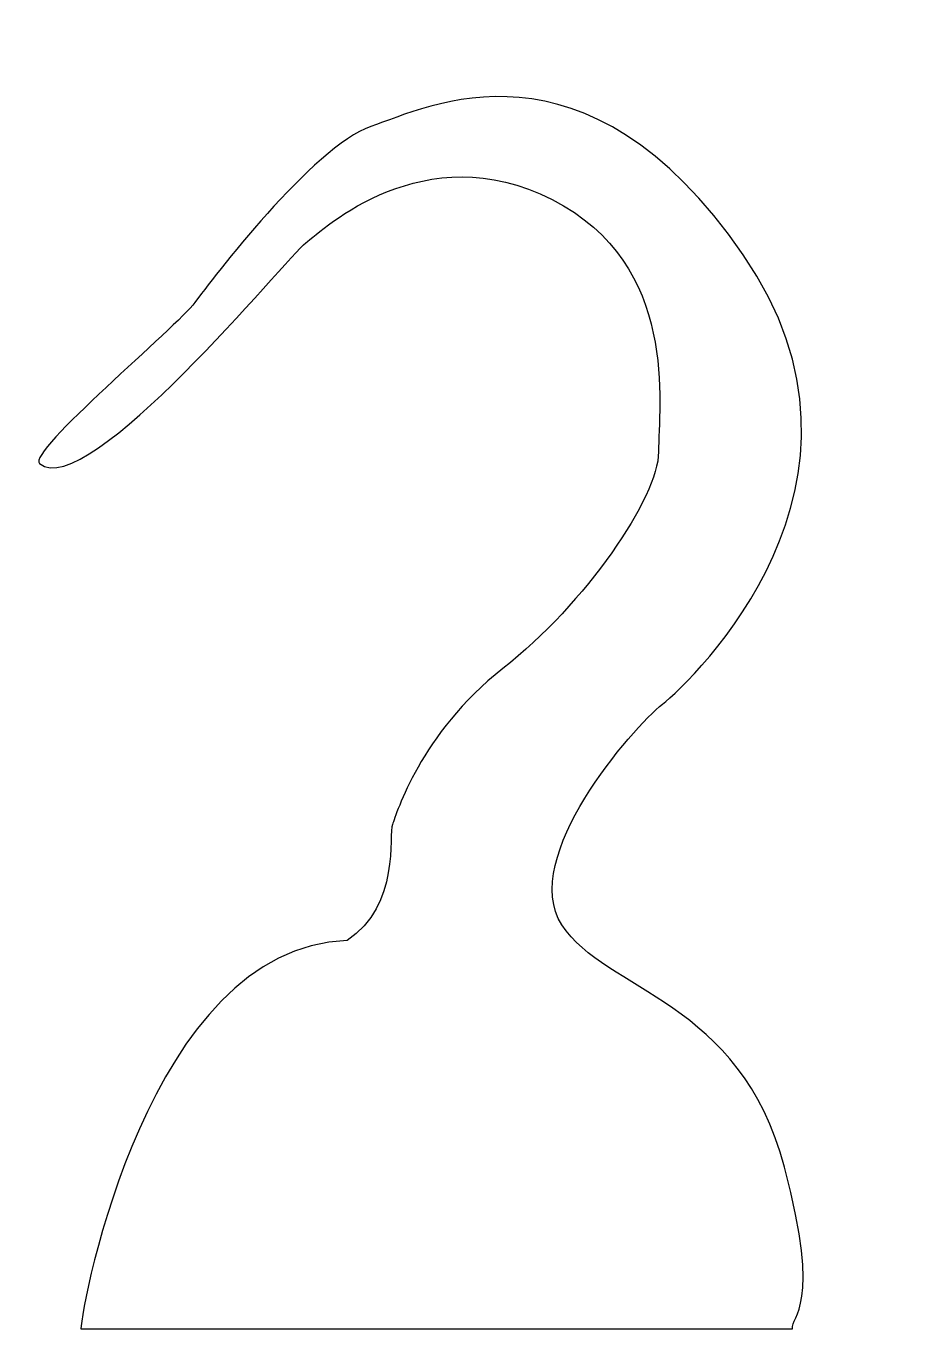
# Model space of a CAD drawing. Header units: centimetres. Extents: x -6.3 to 7.6, y -9.8 to 10.9.
import ezdxf

# ---------------------------------------------------------------- set-up
doc = ezdxf.new("R2010")
doc.units = ezdxf.units.CM
doc.header["$MEASUREMENT"] = 0
doc.layers.add('Camada 1', color=7, linetype='Continuous')

msp = doc.modelspace()

# ---------------------------------------------------------------- linework, layer by layer
at = {"layer": 'Camada 1'}
msp.add_open_spline([(-6.06835, 3.96481), (-6.28388, 4.14444), (-3.85649, 6.1649), (-3.59741, 6.52759), (-3.59741, 6.52759), (-3.34219, 6.88488), (-1.70828, 9.01496), (-0.79862, 9.32863), (-0.79862, 9.32863), (0.11102, 9.64229), (2.62043, 10.92835), (5.12979, 7.28972), (5.12979, 7.28972), (7.6392, 3.65112), (4.31426, 0.51438), (3.84376, 0.13795), (3.84376, 0.13795), (3.37326, -0.23848), (1.55392, -2.30873), (2.24401, -3.37519), (2.24401, -3.37519), (2.9341, -4.4417), (5.08378, -4.56269), (5.78853, -7.2334), (5.78853, -7.2334), (6.3845, -9.49183), (5.88264, -9.58594), (5.914, -9.80552), (5.914, -9.80552), (5.914, -9.80552), (-5.40962, -9.80551), (-5.40962, -9.80551), (-5.40962, -9.80551), (-5.40962, -9.46047), (-4.34314, -3.72023), (-1.17502, -3.62611), (-1.17502, -3.62611), (-0.32812, -3.06149), (-0.51631, -1.93227), (-0.45358, -1.77546), (-0.45358, -1.77546), (-0.39085, -1.61865), (-0.01442, -0.33255), (1.30299, 0.70257), (1.30299, 0.70257), (2.62043, 1.7377), (3.78102, 3.43154), (3.78102, 4.15297), (3.78102, 4.15297), (3.78102, 4.8744), (4.12606, 7.13287), (2.08716, 8.168), (2.08716, 8.168), (0.04828, 9.20313), (-1.55144, 7.69749), (-1.83375, 7.47791), (-1.83375, 7.47791), (-2.11606, 7.25833), (-5.31553, 3.33748), (-6.06835, 3.96481)], degree=3, knots=[0, 0, 0, 0, 0.0625, 0.0625, 0.0625, 0.0625, 0.125, 0.125, 0.125, 0.125, 0.1875, 0.1875, 0.1875, 0.1875, 0.25, 0.25, 0.25, 0.25, 0.3125, 0.3125, 0.3125, 0.3125, 0.375, 0.375, 0.375, 0.375, 0.4375, 0.4375, 0.4375, 0.4375, 0.5, 0.5, 0.5, 0.5, 0.5625, 0.5625, 0.5625, 0.5625, 0.625, 0.625, 0.625, 0.625, 0.6875, 0.6875, 0.6875, 0.6875, 0.75, 0.75, 0.75, 0.75, 0.8125, 0.8125, 0.8125, 0.8125, 0.875, 0.875, 0.875, 0.875, 1, 1, 1, 1], dxfattribs=at)

doc.saveas('drawing.dxf')
